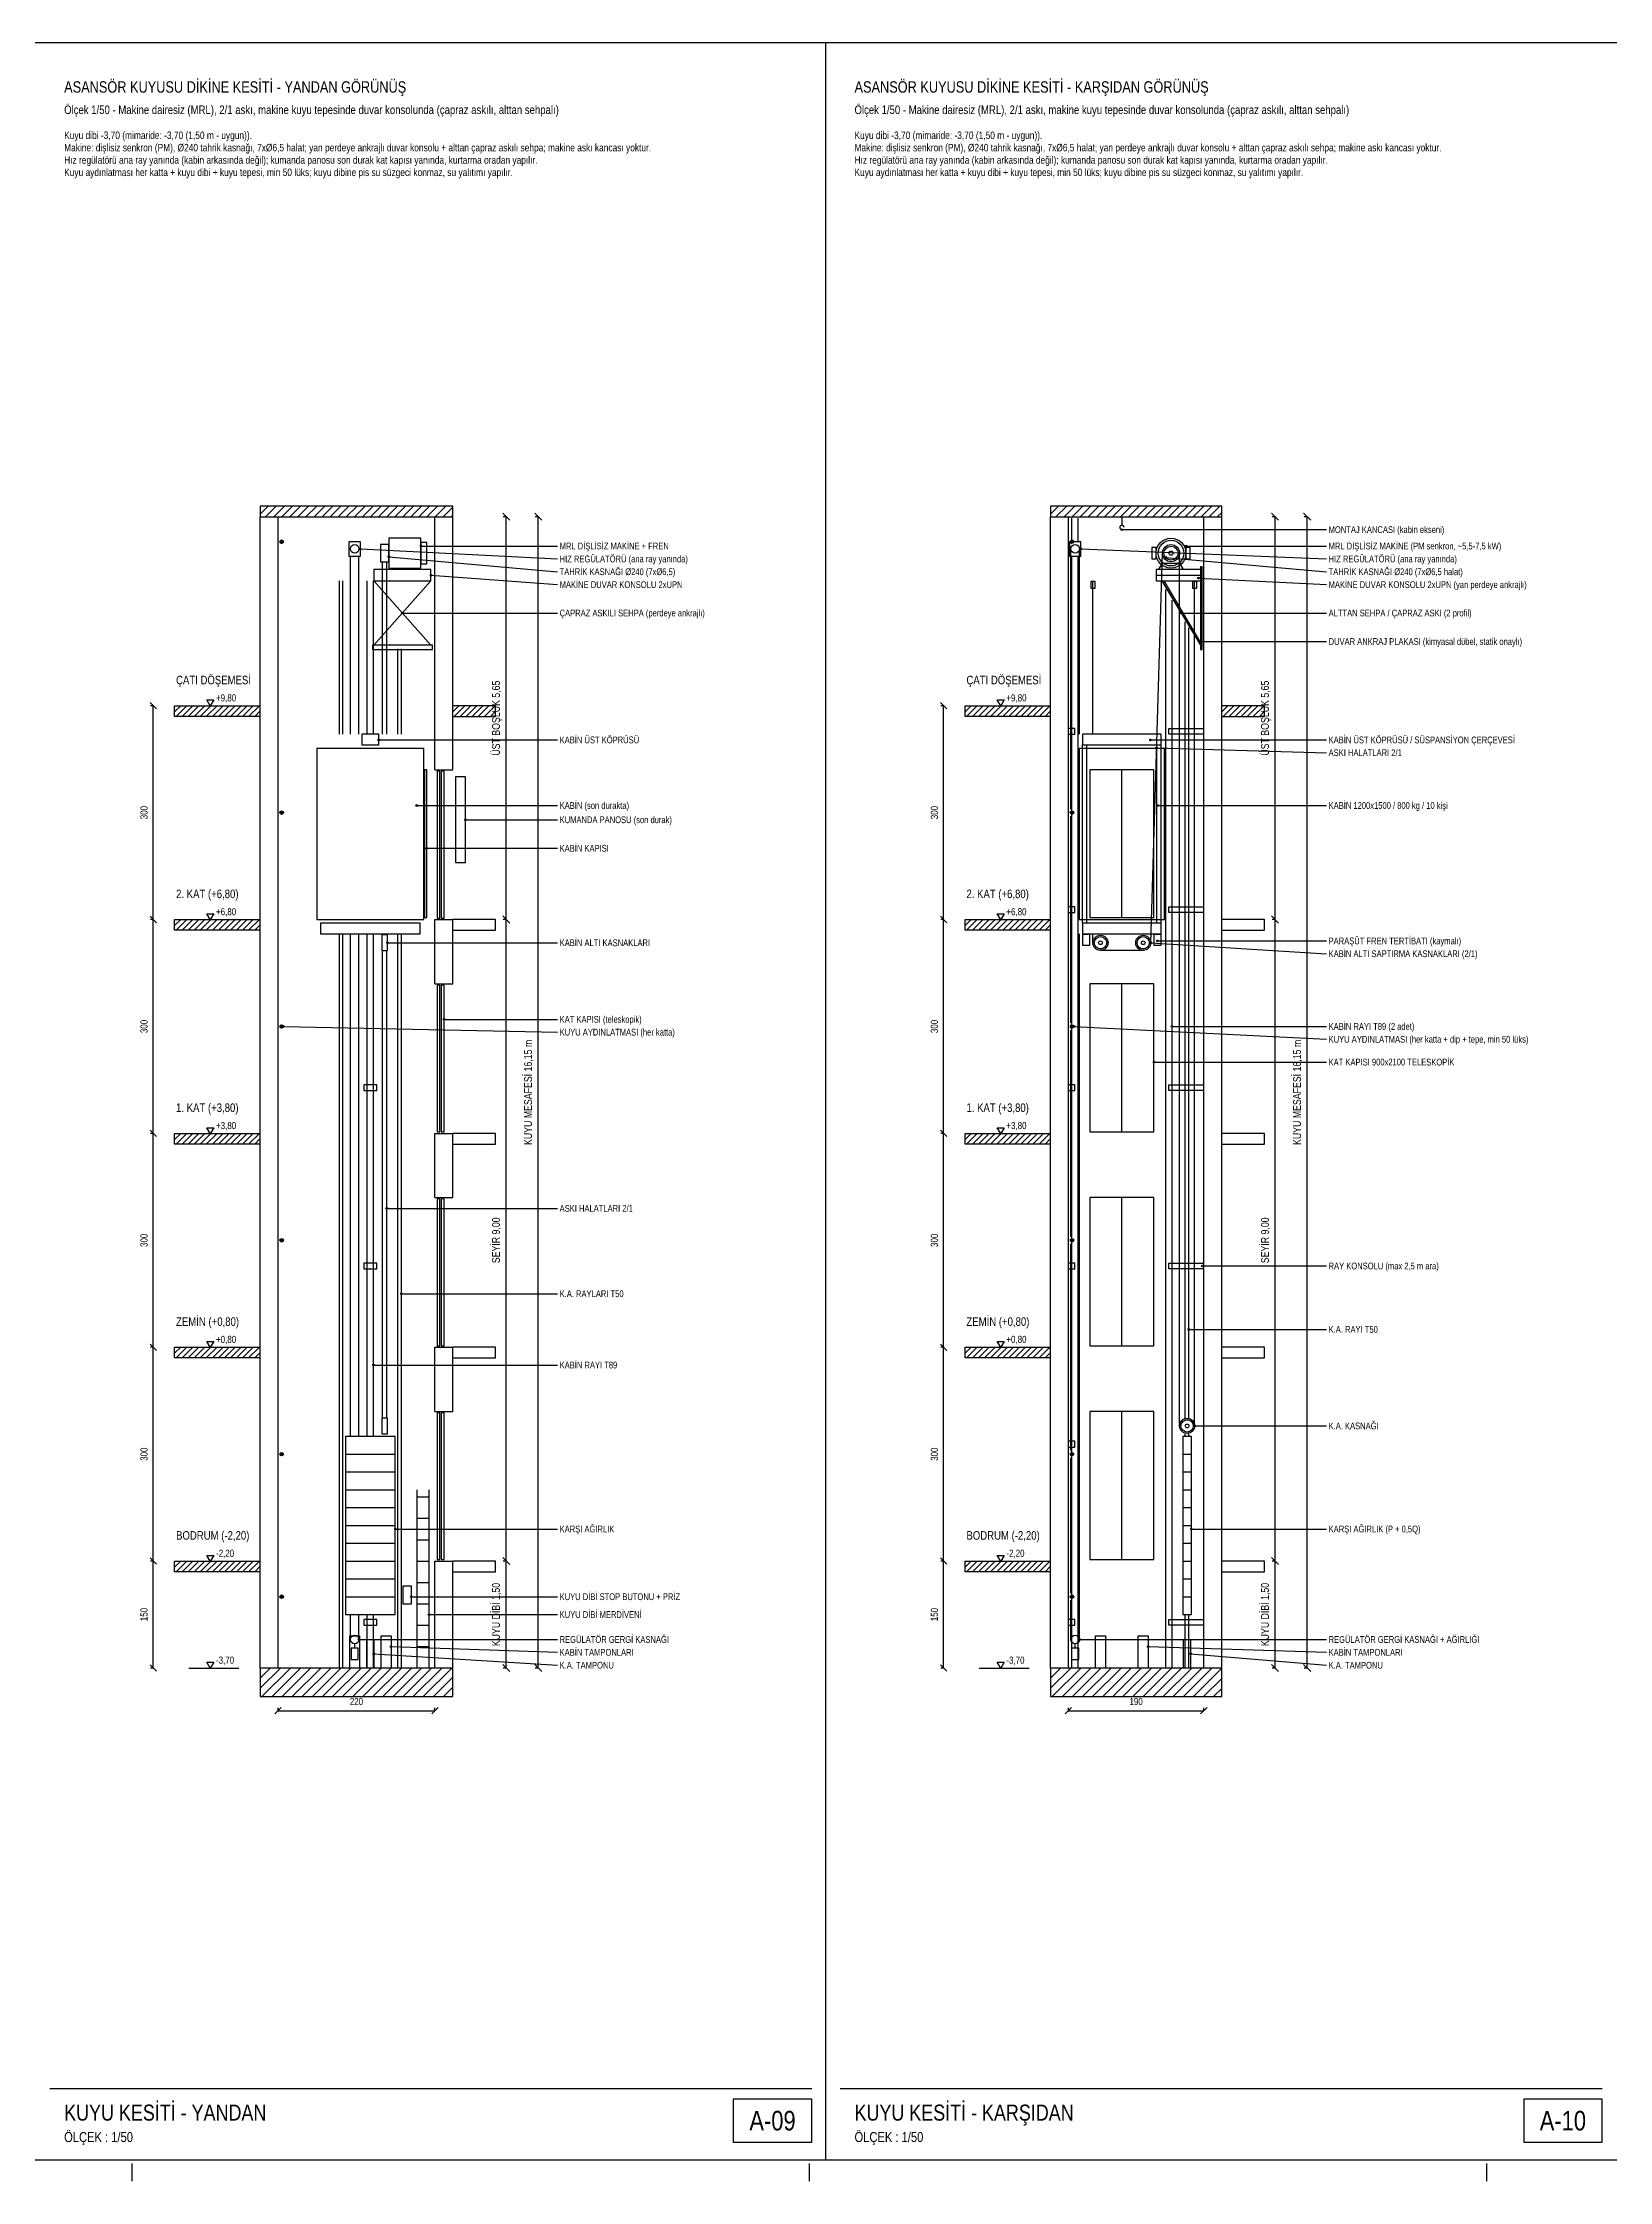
# Model space of a CAD drawing. Header units: centimetres. Extents: x 0 to 12847, y -30 to 2970.
# Drawn here: x 8524 to 10722, y -30 to 2970 of the extents above; entities that cross this region are included whole.
import ezdxf
from ezdxf.enums import TextEntityAlignment as Align

# ---------------------------------------------------------------- set-up
doc = ezdxf.new("R2010")
doc.units = ezdxf.units.CM
doc.linetypes.add('CENTER', pattern=[40, 25, -5, 5, -5])
for name, color, linetype in [('SCOTT-ANTET', 4, 'CONTINUOUS'), ('SCOTT-BASLIK', 5, 'CONTINUOUS'), ('SCOTT-CERCEVE', 7, 'CONTINUOUS'), ('SCOTT-DUVAR', 7, 'CONTINUOUS'), ('SCOTT-EKSEN', 8, 'CENTER'), ('SCOTT-ELEKTRIK', 3, 'CONTINUOUS'), ('SCOTT-HALAT', 6, 'CONTINUOUS'), ('SCOTT-KA', 30, 'CONTINUOUS'), ('SCOTT-KABIN', 5, 'CONTINUOUS'), ('SCOTT-KAPI', 3, 'CONTINUOUS'), ('SCOTT-KOT', 2, 'CONTINUOUS'), ('SCOTT-MOTOR', 6, 'CONTINUOUS'), ('SCOTT-OLCU', 3, 'CONTINUOUS'), ('SCOTT-RAY', 1, 'CONTINUOUS'), ('SCOTT-TARAMA', 8, 'CONTINUOUS'), ('SCOTT-YAZI', 4, 'CONTINUOUS'), ('SCOTT-YUK', 1, 'CONTINUOUS')]:
    doc.layers.add(name, color=color, linetype=linetype)
doc.styles.get("Standard").update_dxf_attribs({"font": 'arial.ttf', "width": 0.8})

msp = doc.modelspace()

# ---------------------------------------------------------------- linework, layer by layer
at = {"layer": 'SCOTT-ANTET'}
for p, q in [((8534.4, 100), (9603, 100)), ((9643, 100), (10711.6, 100))]:
    msp.add_line(p, q, dxfattribs=at)
for points in [[(9493, 25), (9603, 25), (9603, 85), (9493, 85)], [(10601.6, 25), (10711.6, 25), (10711.6, 85), (10601.6, 85)]]:
    msp.add_lwpolyline(points, close=True, dxfattribs=at)
at = {"layer": 'SCOTT-CERCEVE'}
msp.add_line((9623, 0), (9623, 2970), dxfattribs=at)
for points in [[(0, 0), (12846.6, 0), (12846.6, 2970), (0, 2970)], [(100, 0), (12821.6, 0), (12821.6, 2970), (100, 2970)]]:
    msp.add_lwpolyline(points, close=True, dxfattribs=at)
at = {"layer": 'SCOTT-DUVAR'}
for p, q in [((8829.4, 690), (8829.4, 2305)), ((8854.4, 690), (8854.4, 2305)), ((9074.4, 1950), (9074.4, 2305)), ((9099.4, 1950), (9099.4, 2305)), ((9938, 690), (9938, 2305)), ((9963, 690), (9963, 2305)), ((10153, 690), (10153, 2305)), ((10178, 690), (10178, 2305)), ((9074.4, 1950), (9099.4, 1950)), ((9074.4, 1650), (9074.4, 1740)), ((9074.4, 1740), (9099.4, 1740)), ((9099.4, 1650), (9099.4, 1740)), ((9074.4, 1650), (9099.4, 1650)), ((9074.4, 1350), (9074.4, 1440)), ((9074.4, 1440), (9099.4, 1440)), ((9099.4, 1350), (9099.4, 1440)), ((9074.4, 1350), (9099.4, 1350)), ((9074.4, 1050), (9074.4, 1140)), ((9074.4, 1140), (9099.4, 1140)), ((9099.4, 1050), (9099.4, 1140)), ((9074.4, 1050), (9099.4, 1050)), ((9074.4, 690), (9074.4, 840)), ((9074.4, 840), (9099.4, 840)), ((9099.4, 690), (9099.4, 840))]:
    msp.add_line(p, q, dxfattribs=at)
for points in [[(8829.4, 2305), (9099.4, 2305), (9099.4, 2320), (8829.4, 2320)], [(9938, 2305), (10178, 2305), (10178, 2320), (9938, 2320)], [(8829.4, 650), (9099.4, 650), (9099.4, 690), (8829.4, 690)], [(9938, 650), (10178, 650), (10178, 690), (9938, 690)]]:
    msp.add_lwpolyline(points, close=True, dxfattribs=at)
for points in [[(8829.4, 2025), (8709.4, 2025), (8709.4, 2040), (8829.4, 2040)], [(9099.4, 2025), (9159.4, 2025), (9159.4, 2040), (9099.4, 2040)], [(9938, 2025), (9818, 2025), (9818, 2040), (9938, 2040)], [(10178, 2025), (10238, 2025), (10238, 2040), (10178, 2040)], [(8829.4, 1725), (8709.4, 1725), (8709.4, 1740), (8829.4, 1740)], [(9099.4, 1725), (9159.4, 1725), (9159.4, 1740), (9099.4, 1740)], [(9938, 1725), (9818, 1725), (9818, 1740), (9938, 1740)], [(10178, 1725), (10238, 1725), (10238, 1740), (10178, 1740)], [(8829.4, 1425), (8709.4, 1425), (8709.4, 1440), (8829.4, 1440)], [(9099.4, 1425), (9159.4, 1425), (9159.4, 1440), (9099.4, 1440)], [(9938, 1425), (9818, 1425), (9818, 1440), (9938, 1440)], [(10178, 1425), (10238, 1425), (10238, 1440), (10178, 1440)], [(8829.4, 1125), (8709.4, 1125), (8709.4, 1140), (8829.4, 1140)], [(9099.4, 1125), (9159.4, 1125), (9159.4, 1140), (9099.4, 1140)], [(9938, 1125), (9818, 1125), (9818, 1140), (9938, 1140)], [(10178, 1125), (10238, 1125), (10238, 1140), (10178, 1140)], [(8829.4, 825), (8709.4, 825), (8709.4, 840), (8829.4, 840)], [(9099.4, 825), (9159.4, 825), (9159.4, 840), (9099.4, 840)], [(9938, 825), (9818, 825), (9818, 840), (9938, 840)], [(10178, 825), (10238, 825), (10238, 840), (10178, 840)]]:
    msp.add_lwpolyline(points, dxfattribs=at)
at = {"layer": 'SCOTT-EKSEN'}
for p, q in [((8650, -30), (8650, -5)), ((9600, -30), (9600, -5)), ((10550, -30), (10550, -5))]:
    msp.add_line(p, q, dxfattribs=at)
at = {"layer": 'SCOTT-ELEKTRIK'}
for p, q in [((8857.7, 2268.3), (8861.1, 2271.7)), ((8857.7, 2271.7), (8861.1, 2268.3)), ((9966.3, 2268.3), (9969.7, 2271.7)), ((9966.3, 2271.7), (9969.7, 2268.3)), ((8857.7, 1888.3), (8861.1, 1891.7)), ((8857.7, 1891.7), (8861.1, 1888.3)), ((9966.3, 1888.3), (9969.7, 1891.7)), ((9966.3, 1891.7), (9969.7, 1888.3)), ((8857.7, 1588.3), (8861.1, 1591.7)), ((8857.7, 1591.7), (8861.1, 1588.3)), ((9966.3, 1588.3), (9969.7, 1591.7)), ((9966.3, 1591.7), (9969.7, 1588.3)), ((8857.7, 1288.3), (8861.1, 1291.7)), ((8857.7, 1291.7), (8861.1, 1288.3)), ((9966.3, 1288.3), (9969.7, 1291.7)), ((9966.3, 1291.7), (9969.7, 1288.3)), ((8857.7, 988.3), (8861.1, 991.7)), ((8857.7, 991.7), (8861.1, 988.3)), ((9966.3, 988.3), (9969.7, 991.7)), ((9966.3, 991.7), (9969.7, 988.3)), ((8857.7, 788.3), (8861.1, 791.7)), ((8857.7, 791.7), (8861.1, 788.3)), ((9966.3, 788.3), (9969.7, 791.7)), ((9966.3, 791.7), (9969.7, 788.3))]:
    msp.add_line(p, q, dxfattribs=at)
for points in [[(9103.4, 1820), (9117.4, 1820), (9117.4, 1940), (9103.4, 1940)], [(9029.4, 780), (9041.4, 780), (9041.4, 805), (9029.4, 805)]]:
    msp.add_lwpolyline(points, close=True, dxfattribs=at)
for centre in [(8859.4, 2270), (9968, 2270), (8859.4, 1890), (9968, 1890), (8859.4, 1590), (9968, 1590), (8859.4, 1290), (9968, 1290), (8859.4, 990), (9968, 990), (8859.4, 790), (9968, 790)]:
    msp.add_circle(centre, 2.5, dxfattribs=at)
at = {"layer": 'SCOTT-HALAT'}
for p, q in [((8955.9, 2000), (8955.9, 2250)), ((8967.9, 2000), (8967.9, 2250)), ((9966.5, 1895), (9966.5, 2260)), ((9978.5, 2000), (9978.5, 2260)), ((10078.6, 1707.4), (10094.9, 2254)), ((10118.9, 1029.6), (10118.9, 2254)), ((9000.9, 2000), (9000.9, 2242)), ((9006.9, 2000), (9006.9, 2242)), ((9997.4, 2000), (9997.4, 2215)), ((10140.1, 1029.6), (10140.1, 2215)), ((9966.5, 1595), (9966.5, 1885)), ((8955.9, 1015), (8955.9, 1720)), ((8967.9, 1015), (8967.9, 1720)), ((9978.5, 730), (9978.5, 1720)), ((9997.4, 1707.4), (9997.4, 1720)), ((9000.9, 1040.6), (9000.9, 1696.4)), ((9006.9, 1040.6), (9006.9, 1696.4)), ((10008, 1696.8), (10068, 1696.8)), ((9966.5, 1295), (9966.5, 1585)), ((9966.5, 995), (9966.5, 1285)), ((9966.5, 795), (9966.5, 985)), ((9966.5, 730), (9966.5, 785)), ((8955.9, 730), (8955.9, 765)), ((8967.9, 730), (8967.9, 765))]:
    msp.add_line(p, q, dxfattribs=at)
for points in [[(9994.4, 2205), (10000.4, 2205), (10000.4, 2214), (9994.4, 2214)], [(10137.1, 2205), (10143.1, 2205), (10143.1, 2214), (10137.1, 2214)]]:
    msp.add_lwpolyline(points, close=True, dxfattribs=at)
at = {"layer": 'SCOTT-KA'}
for p, q in [((8948.9, 990), (9018.9, 990)), ((10123.5, 990), (10135.5, 990)), ((8948.9, 965), (9018.9, 965)), ((10123.5, 965), (10135.5, 965)), ((8948.9, 940), (9018.9, 940)), ((10123.5, 940), (10135.5, 940)), ((8948.9, 915), (9018.9, 915)), ((10123.5, 915), (10135.5, 915)), ((8948.9, 890), (9018.9, 890)), ((10123.5, 890), (10135.5, 890)), ((8948.9, 865), (9018.9, 865)), ((8948.9, 840), (9018.9, 840)), ((10123.5, 865), (10135.5, 865)), ((10123.5, 840), (10135.5, 840)), ((8948.9, 815), (9018.9, 815)), ((10123.5, 815), (10135.5, 815)), ((8948.9, 790), (9018.9, 790)), ((10123.5, 790), (10135.5, 790))]:
    msp.add_line(p, q, dxfattribs=at)
for points in [[(8948.9, 765), (9018.9, 765), (9018.9, 1015), (8948.9, 1015)], [(10123.5, 765), (10135.5, 765), (10135.5, 1015), (10123.5, 1015)]]:
    msp.add_lwpolyline(points, close=True, dxfattribs=at)
at = {"layer": 'SCOTT-KABIN'}
for p, q in [((9983, 1735), (9983, 1985)), ((9989, 1735), (9989, 1985)), ((10087, 1735), (10087, 1985)), ((10093, 1735), (10093, 1985))]:
    msp.add_line(p, q, dxfattribs=at)
for points in [[(8908.9, 1740), (9058.9, 1740), (9058.9, 1980), (8908.9, 1980)], [(8971.9, 1985), (8995.9, 1985), (8995.9, 2000), (8971.9, 2000)], [(9978, 1740), (10098, 1740), (10098, 1980), (9978, 1980)], [(9983, 1985), (10093, 1985), (10093, 2000), (9983, 2000)], [(8913.9, 1720), (9053.9, 1720), (9053.9, 1735), (8913.9, 1735)], [(9983, 1720), (10093, 1720), (10093, 1735), (9983, 1735)]]:
    msp.add_lwpolyline(points, close=True, dxfattribs=at)
at = {"layer": 'SCOTT-KAPI'}
for p, q in [((10038, 1743), (10038, 1950)), ((10038, 1442), (10038, 1650)), ((10038, 1142), (10038, 1350)), ((10038, 842), (10038, 1050)), ((9049.4, 690), (9049.4, 940)), ((9049.4, 930), (9066.4, 930)), ((9066.4, 690), (9066.4, 940)), ((9049.4, 900), (9066.4, 900)), ((9049.4, 870), (9066.4, 870)), ((9049.4, 840), (9066.4, 840)), ((9049.4, 810), (9066.4, 810)), ((9049.4, 780), (9066.4, 780)), ((9049.4, 750), (9066.4, 750)), ((9049.4, 720), (9066.4, 720))]:
    msp.add_line(p, q, dxfattribs=at)
for points in [[(9059.9, 1743), (9062.9, 1743), (9062.9, 1950), (9059.9, 1950)], [(9993, 1743), (10083, 1743), (10083, 1950), (9993, 1950)], [(9077.4, 1742), (9081.4, 1742), (9081.4, 1948), (9077.4, 1948)], [(9083.4, 1742), (9087.4, 1742), (9087.4, 1948), (9083.4, 1948)], [(9993, 1442), (10083, 1442), (10083, 1650), (9993, 1650)], [(9077.4, 1442), (9081.4, 1442), (9081.4, 1648), (9077.4, 1648)], [(9083.4, 1442), (9087.4, 1442), (9087.4, 1648), (9083.4, 1648)], [(9993, 1142), (10083, 1142), (10083, 1350), (9993, 1350)], [(9077.4, 1142), (9081.4, 1142), (9081.4, 1348), (9077.4, 1348)], [(9083.4, 1142), (9087.4, 1142), (9087.4, 1348), (9083.4, 1348)], [(9993, 842), (10083, 842), (10083, 1050), (9993, 1050)], [(9077.4, 842), (9081.4, 842), (9081.4, 1048), (9077.4, 1048)], [(9083.4, 842), (9087.4, 842), (9087.4, 1048), (9083.4, 1048)]]:
    msp.add_lwpolyline(points, close=True, dxfattribs=at)
at = {"layer": 'SCOTT-KOT'}
for p, q in [((8729.4, 2040), (8799.4, 2040)), ((9838, 2040), (9908, 2040)), ((8729.4, 1740), (8799.4, 1740)), ((9838, 1740), (9908, 1740)), ((8729.4, 1440), (8799.4, 1440)), ((9838, 1440), (9908, 1440)), ((8729.4, 1140), (8799.4, 1140)), ((9838, 1140), (9908, 1140)), ((8729.4, 840), (8799.4, 840)), ((9838, 840), (9908, 840)), ((8729.4, 690), (8799.4, 690)), ((9838, 690), (9908, 690))]:
    msp.add_line(p, q, dxfattribs=at)
for points in [[(8759.4, 2040), (8754.4, 2048), (8764.4, 2048)], [(9868, 2040), (9863, 2048), (9873, 2048)], [(8759.4, 1740), (8754.4, 1748), (8764.4, 1748)], [(9868, 1740), (9863, 1748), (9873, 1748)], [(8759.4, 1440), (8754.4, 1448), (8764.4, 1448)], [(9868, 1440), (9863, 1448), (9873, 1448)], [(8759.4, 1140), (8754.4, 1148), (8764.4, 1148)], [(9868, 1140), (9863, 1148), (9873, 1148)], [(8759.4, 840), (8754.4, 848), (8764.4, 848)], [(9868, 840), (9863, 848), (9873, 848)], [(8759.4, 690), (8754.4, 698), (8764.4, 698)], [(9868, 690), (9863, 698), (9873, 698)]]:
    msp.add_lwpolyline(points, close=True, dxfattribs=at)
at = {"layer": 'SCOTT-MOTOR'}
for p, q in [((10038, 2305), (10038, 2293)), ((9964.5, 2260), (9965.5, 2260)), ((9014.9, 2231), (9014.9, 2233)), ((9049.9, 2231), (9049.9, 2233)), ((10086, 2223), (10149.5, 2223)), ((8988.9, 2215), (9068.9, 2125)), ((9068.9, 2215), (8988.9, 2125)), ((10094, 2215), (10148.5, 2125)), ((10097, 2215), (10148.5, 2128)), ((8961.9, 718), (8961.9, 724)), ((9972.5, 718), (9972.5, 724))]:
    msp.add_line(p, q, dxfattribs=at)
for points in [[(8953.9, 2250), (8969.9, 2250), (8969.9, 2270), (8953.9, 2270)], [(8997.9, 2242), (9009.9, 2242), (9009.9, 2266), (8997.9, 2266)], [(9009.9, 2233), (9054.9, 2233), (9054.9, 2275), (9009.9, 2275)], [(9054.9, 2239), (9062.9, 2239), (9062.9, 2269), (9054.9, 2269)], [(9964.5, 2250), (9980.5, 2250), (9980.5, 2270), (9964.5, 2270)], [(10079.9, 2246), (10085.9, 2246), (10085.9, 2262), (10079.9, 2262)], [(10127.9, 2246), (10133.9, 2246), (10133.9, 2262), (10127.9, 2262)], [(8988.9, 2215), (9068.9, 2215), (9068.9, 2231), (8988.9, 2231)], [(10086, 2215), (10149.5, 2215), (10149.5, 2231), (10086, 2231)], [(10148.5, 2119), (10150.5, 2119), (10150.5, 2235), (10148.5, 2235)], [(8986.9, 2119), (9070.9, 2119), (9070.9, 2125), (8986.9, 2125)], [(8999.9, 1696.4), (9007.9, 1696.4), (9007.9, 1718.4), (8999.9, 1718.4)], [(8999.9, 1018.6), (9007.9, 1018.6), (9007.9, 1040.6), (8999.9, 1040.6)], [(8956.9, 702), (8966.9, 702), (8966.9, 718), (8956.9, 718)], [(9967.5, 702), (9977.5, 702), (9977.5, 718), (9967.5, 718)]]:
    msp.add_lwpolyline(points, close=True, dxfattribs=at)
msp.add_lwpolyline([(10089.9, 2231), (10094.9, 2240), (10118.9, 2240), (10123.9, 2231)], dxfattribs=at)
for centre, radius in [((8961.9, 2260), 6), ((9972.5, 2260), 6), ((10106.9, 2254), 21), ((10106.9, 2254), 18), ((10106.9, 2254), 12), ((10106.9, 2254), 9.84), ((10106.9, 2254), 3), ((10149.7, 2226), 0.9), ((10149.7, 2130), 0.9), ((10008, 1707.4), 10.6), ((10008, 1707.4), 8.69), ((10008, 1707.4), 2.65), ((10068, 1707.4), 10.6), ((10068, 1707.4), 8.69), ((10068, 1707.4), 2.65), ((10129.5, 1029.6), 10.6), ((10129.5, 1029.6), 8.69), ((10129.5, 1029.6), 2.65), ((8961.9, 730), 6), ((9972.5, 730), 6)]:
    msp.add_circle(centre, radius, dxfattribs=at)
msp.add_arc((10038, 2290), 3, 0, 270, dxfattribs=at)
at = {"layer": 'SCOTT-OLCU'}
for p, q in [((9179.4, 2300.1), (9169.5, 2309.9)), ((9174.4, 2305), (9170, 2305)), ((9174.4, 1740), (9174.4, 2305)), ((9224.4, 2300.1), (9214.5, 2309.9)), ((9219.4, 2305), (9215, 2305)), ((9219.4, 690), (9219.4, 2305)), ((10257.9, 2300.1), (10248, 2309.9)), ((10253, 2305), (10248.6, 2305)), ((10253, 1740), (10253, 2305)), ((10302.9, 2300.1), (10293, 2309.9)), ((10298, 2305), (10293.6, 2305)), ((10298, 690), (10298, 2305)), ((8683.9, 2035.5), (8674.9, 2044.5)), ((8679.4, 2040), (8675.4, 2040)), ((8679.4, 1740), (8679.4, 2040)), ((9792.5, 2035.5), (9783.5, 2044.5)), ((9788, 2040), (9784, 2040)), ((9788, 1740), (9788, 2040)), ((8683.9, 1735.5), (8674.9, 1744.5)), ((8683.9, 1735.5), (8674.9, 1744.5)), ((8679.4, 1740), (8675.4, 1740)), ((8679.4, 1740), (8675.4, 1740)), ((8679.4, 1440), (8679.4, 1740)), ((9179.4, 1735), (9169.5, 1745)), ((9179.4, 1735), (9169.5, 1745)), ((9174.4, 1740), (9170, 1740)), ((9174.4, 1740), (9170, 1740)), ((9174.4, 840), (9174.4, 1740)), ((9792.5, 1735.5), (9783.5, 1744.5)), ((9792.5, 1735.5), (9783.5, 1744.5)), ((9788, 1740), (9784, 1740)), ((9788, 1740), (9784, 1740)), ((9788, 1440), (9788, 1740)), ((10257.9, 1735), (10248, 1745)), ((10257.9, 1735), (10248, 1745)), ((10253, 1740), (10248.6, 1740)), ((10253, 1740), (10248.6, 1740)), ((10253, 840), (10253, 1740)), ((8683.9, 1435.5), (8674.9, 1444.5)), ((8683.9, 1435.5), (8674.9, 1444.5)), ((8679.4, 1440), (8675.4, 1440)), ((8679.4, 1440), (8675.4, 1440)), ((8679.4, 1140), (8679.4, 1440)), ((9792.5, 1435.5), (9783.5, 1444.5)), ((9792.5, 1435.5), (9783.5, 1444.5)), ((9788, 1440), (9784, 1440)), ((9788, 1440), (9784, 1440)), ((9788, 1140), (9788, 1440)), ((8683.9, 1135.5), (8674.9, 1144.5)), ((8683.9, 1135.5), (8674.9, 1144.5)), ((8679.4, 1140), (8675.4, 1140)), ((8679.4, 1140), (8675.4, 1140)), ((8679.4, 840), (8679.4, 1140)), ((9792.5, 1135.5), (9783.5, 1144.5)), ((9792.5, 1135.5), (9783.5, 1144.5)), ((9788, 1140), (9784, 1140)), ((9788, 1140), (9784, 1140)), ((9788, 840), (9788, 1140)), ((8683.9, 835.5), (8674.9, 844.5)), ((8683.9, 835.5), (8674.9, 844.5)), ((8679.4, 840), (8675.4, 840)), ((8679.4, 840), (8675.4, 840)), ((8679.4, 690), (8679.4, 840)), ((9179.4, 835), (9169.5, 845)), ((9179.4, 835), (9169.5, 845)), ((9174.4, 840), (9170, 840)), ((9174.4, 840), (9170, 840)), ((9174.4, 690), (9174.4, 840)), ((9792.5, 835.5), (9783.5, 844.5)), ((9792.5, 835.5), (9783.5, 844.5)), ((9788, 840), (9784, 840)), ((9788, 840), (9784, 840)), ((9788, 690), (9788, 840)), ((10257.9, 835), (10248, 845)), ((10257.9, 835), (10248, 845)), ((10253, 840), (10248.6, 840)), ((10253, 840), (10248.6, 840)), ((10253, 690), (10253, 840)), ((8683.9, 685.5), (8674.9, 694.5)), ((8679.4, 690), (8675.4, 690)), ((9179.4, 685), (9169.5, 695)), ((9174.4, 690), (9170, 690)), ((9224.4, 685), (9214.5, 695)), ((9219.4, 690), (9215, 690)), ((9792.5, 685.5), (9783.5, 694.5)), ((9788, 690), (9784, 690)), ((10257.9, 685), (10248, 695)), ((10253, 690), (10248.6, 690)), ((10302.9, 685), (10293, 695)), ((10298, 690), (10293.6, 690)), ((8849.9, 625.5), (8858.9, 634.5)), ((8854.4, 630), (8854.4, 634)), ((8854.4, 630), (9074.4, 630)), ((9069.9, 625.5), (9078.9, 634.5)), ((9074.4, 630), (9074.4, 634)), ((9958.5, 625.5), (9967.5, 634.5)), ((9963, 630), (9963, 634)), ((9963, 630), (10153, 630)), ((10148.5, 625.5), (10157.5, 634.5)), ((10153, 630), (10153, 634))]:
    msp.add_line(p, q, dxfattribs=at)
at = {"layer": 'SCOTT-RAY'}
for p, q in [((9967.6, 2270), (9967.6, 2303)), ((9976.5, 2270), (9976.5, 2303)), ((9967.6, 690), (9967.6, 2250)), ((9976.5, 690), (9976.5, 2250)), ((8940.4, 2000), (8940.4, 2215)), ((8945.4, 2000), (8945.4, 2215)), ((8979.5, 2000), (8979.5, 2215)), ((8988.4, 2000), (8988.4, 2215)), ((10099.5, 690), (10099.5, 2202.9)), ((10108.4, 690), (10108.4, 2188.2)), ((10127, 1040.6), (10127, 2157.5)), ((10132, 1040.6), (10132, 2149.2)), ((9022.4, 2000), (9022.4, 2120)), ((9027.4, 2000), (9027.4, 2120)), ((8940.4, 690), (8940.4, 1720)), ((8945.4, 690), (8945.4, 1720)), ((8979.5, 1015), (8979.5, 1720)), ((8988.4, 1015), (8988.4, 1720)), ((9022.4, 690), (9022.4, 1720)), ((9027.4, 690), (9027.4, 1720)), ((10127, 1015), (10127, 1018.6)), ((10132, 1015), (10132, 1018.6)), ((8979.5, 690), (8979.5, 765)), ((8988.4, 690), (8988.4, 765)), ((10127, 690), (10127, 765)), ((10132, 690), (10132, 765))]:
    msp.add_line(p, q, dxfattribs=at)
for points in [[(9963, 2000), (9972, 2000), (9972, 2008), (9963, 2008)], [(10153, 2000), (10104, 2000), (10104, 2008), (10153, 2008)], [(9963, 1750), (9972, 1750), (9972, 1758), (9963, 1758)], [(10153, 1750), (10104, 1750), (10104, 1758), (10153, 1758)], [(9963, 1500), (9972, 1500), (9972, 1508), (9963, 1508)], [(10153, 1500), (10104, 1500), (10104, 1508), (10153, 1508)], [(9963, 1250), (9972, 1250), (9972, 1258), (9963, 1258)], [(10153, 1250), (10104, 1250), (10104, 1258), (10153, 1258)], [(9963, 1000), (9972, 1000), (9972, 1008), (9963, 1008)], [(9963, 750), (9972, 750), (9972, 758), (9963, 758)], [(10153, 750), (10104, 750), (10104, 758), (10153, 758)]]:
    msp.add_lwpolyline(points, dxfattribs=at)
for points in [[(8974.9, 1500), (8992.9, 1500), (8992.9, 1508), (8974.9, 1508)], [(8974.9, 1250), (8992.9, 1250), (8992.9, 1258), (8974.9, 1258)], [(8974.9, 750), (8992.9, 750), (8992.9, 758), (8974.9, 758)]]:
    msp.add_lwpolyline(points, close=True, dxfattribs=at)
at = {"layer": 'SCOTT-TARAMA'}
for p, q in [((8829.4, 2308.7), (8840.7, 2320)), ((8837, 2305), (8852, 2320)), ((8848.4, 2305), (8863.4, 2320)), ((8859.7, 2305), (8874.7, 2320)), ((8871, 2305), (8886, 2320)), ((8882.3, 2305), (8897.3, 2320)), ((8893.6, 2305), (8908.6, 2320)), ((8904.9, 2305), (8919.9, 2320)), ((8916.2, 2305), (8931.2, 2320)), ((8927.6, 2305), (8942.6, 2320)), ((8938.9, 2305), (8953.9, 2320)), ((8950.2, 2305), (8965.2, 2320)), ((8961.5, 2305), (8976.5, 2320)), ((8972.8, 2305), (8987.8, 2320)), ((8984.1, 2305), (8999.1, 2320)), ((8995.4, 2305), (9010.4, 2320)), ((9006.8, 2305), (9021.8, 2320)), ((9018.1, 2305), (9033.1, 2320)), ((9029.4, 2305), (9044.4, 2320)), ((9040.7, 2305), (9055.7, 2320)), ((9052, 2305), (9067, 2320)), ((9063.3, 2305), (9078.3, 2320)), ((9074.6, 2305), (9089.6, 2320)), ((9085.9, 2305), (9099.4, 2318.5)), ((9938, 2308.7), (9949.3, 2320)), ((9945.6, 2305), (9960.6, 2320)), ((9956.9, 2305), (9971.9, 2320)), ((9968.3, 2305), (9983.3, 2320)), ((9979.6, 2305), (9994.6, 2320)), ((9990.9, 2305), (10005.9, 2320)), ((10002.2, 2305), (10017.2, 2320)), ((10013.5, 2305), (10028.5, 2320)), ((10024.8, 2305), (10039.8, 2320)), ((10036.1, 2305), (10051.1, 2320)), ((10047.4, 2305), (10062.4, 2320)), ((10058.8, 2305), (10073.8, 2320)), ((10070.1, 2305), (10085.1, 2320)), ((10081.4, 2305), (10096.4, 2320)), ((10092.7, 2305), (10107.7, 2320)), ((10104, 2305), (10119, 2320)), ((10115.3, 2305), (10130.3, 2320)), ((10126.6, 2305), (10141.6, 2320)), ((10138, 2305), (10153, 2320)), ((10149.3, 2305), (10164.3, 2320)), ((10160.6, 2305), (10175.6, 2320)), ((10171.9, 2305), (10178, 2311.1)), ((9097.3, 2305), (9099.4, 2307.2)), ((8709.4, 2031.5), (8717.9, 2040)), ((8711.4, 2025), (8726.4, 2040)), ((8719.9, 2025), (8734.9, 2040)), ((8728.4, 2025), (8743.4, 2040)), ((8736.8, 2025), (8751.8, 2040)), ((8745.3, 2025), (8760.3, 2040)), ((8753.8, 2025), (8768.8, 2040)), ((8762.3, 2025), (8777.3, 2040)), ((8770.8, 2025), (8785.8, 2040)), ((8779.3, 2025), (8794.3, 2040)), ((8787.8, 2025), (8802.8, 2040)), ((8796.2, 2025), (8811.2, 2040)), ((8804.7, 2025), (8819.7, 2040)), ((8813.2, 2025), (8828.2, 2040)), ((9099.4, 2031.5), (9107.9, 2040)), ((9101.4, 2025), (9116.4, 2040)), ((9109.9, 2025), (9124.9, 2040)), ((9118.4, 2025), (9133.4, 2040)), ((9126.8, 2025), (9141.8, 2040)), ((9135.3, 2025), (9150.3, 2040)), ((9143.8, 2025), (9158.8, 2040)), ((9818, 2031.5), (9826.5, 2040)), ((9820, 2025), (9835, 2040)), ((9828.5, 2025), (9843.5, 2040)), ((9836.9, 2025), (9851.9, 2040)), ((9845.4, 2025), (9860.4, 2040)), ((9853.9, 2025), (9868.9, 2040)), ((9862.4, 2025), (9877.4, 2040)), ((9870.9, 2025), (9885.9, 2040)), ((9879.4, 2025), (9894.4, 2040)), ((9887.9, 2025), (9902.9, 2040)), ((9896.3, 2025), (9911.3, 2040)), ((9904.8, 2025), (9919.8, 2040)), ((9913.3, 2025), (9928.3, 2040)), ((9921.8, 2025), (9936.8, 2040)), ((10178, 2031.5), (10186.5, 2040)), ((10180, 2025), (10195, 2040)), ((10188.5, 2025), (10203.5, 2040)), ((10196.9, 2025), (10211.9, 2040)), ((10205.4, 2025), (10220.4, 2040)), ((10213.9, 2025), (10228.9, 2040)), ((10222.4, 2025), (10237.4, 2040)), ((8821.7, 2025), (8829.4, 2032.7)), ((9152.3, 2025), (9159.4, 2032.1)), ((9930.3, 2025), (9938, 2032.7)), ((10230.9, 2025), (10238, 2032.1)), ((8709.4, 1731.5), (8717.9, 1740)), ((8711.4, 1725), (8726.4, 1740)), ((8719.9, 1725), (8734.9, 1740)), ((8728.4, 1725), (8743.4, 1740)), ((8736.8, 1725), (8751.8, 1740)), ((8745.3, 1725), (8760.3, 1740)), ((8753.8, 1725), (8768.8, 1740)), ((8762.3, 1725), (8777.3, 1740)), ((8770.8, 1725), (8785.8, 1740)), ((8779.3, 1725), (8794.3, 1740)), ((8787.8, 1725), (8802.8, 1740)), ((8796.2, 1725), (8811.2, 1740)), ((8804.7, 1725), (8819.7, 1740)), ((8813.2, 1725), (8828.2, 1740)), ((9818, 1731.5), (9826.5, 1740)), ((9820, 1725), (9835, 1740)), ((9828.5, 1725), (9843.5, 1740)), ((9836.9, 1725), (9851.9, 1740)), ((9845.4, 1725), (9860.4, 1740)), ((9853.9, 1725), (9868.9, 1740)), ((9862.4, 1725), (9877.4, 1740)), ((9870.9, 1725), (9885.9, 1740)), ((9879.4, 1725), (9894.4, 1740)), ((9887.9, 1725), (9902.9, 1740)), ((9896.3, 1725), (9911.3, 1740)), ((9904.8, 1725), (9919.8, 1740)), ((9913.3, 1725), (9928.3, 1740)), ((9921.8, 1725), (9936.8, 1740)), ((8821.7, 1725), (8829.4, 1732.7)), ((9930.3, 1725), (9938, 1732.7)), ((8709.4, 1431.5), (8717.9, 1440)), ((8711.4, 1425), (8726.4, 1440)), ((8719.9, 1425), (8734.9, 1440)), ((8728.4, 1425), (8743.4, 1440)), ((8736.8, 1425), (8751.8, 1440)), ((8745.3, 1425), (8760.3, 1440)), ((8753.8, 1425), (8768.8, 1440)), ((8762.3, 1425), (8777.3, 1440)), ((8770.8, 1425), (8785.8, 1440)), ((8779.3, 1425), (8794.3, 1440)), ((8787.8, 1425), (8802.8, 1440)), ((8796.2, 1425), (8811.2, 1440)), ((8804.7, 1425), (8819.7, 1440)), ((8813.2, 1425), (8828.2, 1440)), ((9818, 1431.5), (9826.5, 1440)), ((9820, 1425), (9835, 1440)), ((9828.5, 1425), (9843.5, 1440)), ((9836.9, 1425), (9851.9, 1440)), ((9845.4, 1425), (9860.4, 1440)), ((9853.9, 1425), (9868.9, 1440)), ((9862.4, 1425), (9877.4, 1440)), ((9870.9, 1425), (9885.9, 1440)), ((9879.4, 1425), (9894.4, 1440)), ((9887.9, 1425), (9902.9, 1440)), ((9896.3, 1425), (9911.3, 1440)), ((9904.8, 1425), (9919.8, 1440)), ((9913.3, 1425), (9928.3, 1440)), ((9921.8, 1425), (9936.8, 1440)), ((8821.7, 1425), (8829.4, 1432.7)), ((9930.3, 1425), (9938, 1432.7)), ((8709.4, 1131.5), (8717.9, 1140)), ((8711.4, 1125), (8726.4, 1140)), ((8719.9, 1125), (8734.9, 1140)), ((8728.4, 1125), (8743.4, 1140)), ((8736.8, 1125), (8751.8, 1140)), ((8745.3, 1125), (8760.3, 1140)), ((8753.8, 1125), (8768.8, 1140)), ((8762.3, 1125), (8777.3, 1140)), ((8770.8, 1125), (8785.8, 1140)), ((8779.3, 1125), (8794.3, 1140)), ((8787.8, 1125), (8802.8, 1140)), ((8796.2, 1125), (8811.2, 1140)), ((8804.7, 1125), (8819.7, 1140)), ((8813.2, 1125), (8828.2, 1140)), ((9818, 1131.5), (9826.5, 1140)), ((9820, 1125), (9835, 1140)), ((9828.5, 1125), (9843.5, 1140)), ((9836.9, 1125), (9851.9, 1140)), ((9845.4, 1125), (9860.4, 1140)), ((9853.9, 1125), (9868.9, 1140)), ((9862.4, 1125), (9877.4, 1140)), ((9870.9, 1125), (9885.9, 1140)), ((9879.4, 1125), (9894.4, 1140)), ((9887.9, 1125), (9902.9, 1140)), ((9896.3, 1125), (9911.3, 1140)), ((9904.8, 1125), (9919.8, 1140)), ((9913.3, 1125), (9928.3, 1140)), ((9921.8, 1125), (9936.8, 1140)), ((8821.7, 1125), (8829.4, 1132.7)), ((9930.3, 1125), (9938, 1132.7)), ((8709.4, 831.5), (8717.9, 840)), ((8711.4, 825), (8726.4, 840)), ((8719.9, 825), (8734.9, 840)), ((8728.4, 825), (8743.4, 840)), ((8736.8, 825), (8751.8, 840)), ((8745.3, 825), (8760.3, 840)), ((8753.8, 825), (8768.8, 840)), ((8762.3, 825), (8777.3, 840)), ((8770.8, 825), (8785.8, 840)), ((8779.3, 825), (8794.3, 840)), ((8787.8, 825), (8802.8, 840)), ((8796.2, 825), (8811.2, 840)), ((8804.7, 825), (8819.7, 840)), ((8813.2, 825), (8828.2, 840)), ((9818, 831.5), (9826.5, 840)), ((9820, 825), (9835, 840)), ((9828.5, 825), (9843.5, 840)), ((9836.9, 825), (9851.9, 840)), ((9845.4, 825), (9860.4, 840)), ((9853.9, 825), (9868.9, 840)), ((9862.4, 825), (9877.4, 840)), ((9870.9, 825), (9885.9, 840)), ((9879.4, 825), (9894.4, 840)), ((9887.9, 825), (9902.9, 840)), ((9896.3, 825), (9911.3, 840)), ((9904.8, 825), (9919.8, 840)), ((9913.3, 825), (9928.3, 840)), ((9921.8, 825), (9936.8, 840)), ((8821.7, 825), (8829.4, 832.7)), ((9930.3, 825), (9938, 832.7)), ((8829.4, 675.9), (8843.6, 690)), ((8829.4, 661.7), (8857.7, 690)), ((8831.8, 650), (8871.8, 690)), ((8846, 650), (8886, 690)), ((8860.1, 650), (8900.1, 690)), ((8874.3, 650), (8914.3, 690)), ((8888.4, 650), (8928.4, 690)), ((8902.6, 650), (8942.6, 690)), ((8916.7, 650), (8956.7, 690)), ((8930.8, 650), (8970.8, 690)), ((8945, 650), (8985, 690)), ((8959.1, 650), (8999.1, 690)), ((8973.3, 650), (9013.3, 690)), ((8987.4, 650), (9027.4, 690)), ((9001.5, 650), (9041.5, 690)), ((9015.7, 650), (9055.7, 690)), ((9029.8, 650), (9069.8, 690)), ((9044, 650), (9084, 690)), ((9058.1, 650), (9098.1, 690)), ((9938, 675.9), (9952.1, 690)), ((9938, 661.7), (9966.3, 690)), ((9940.4, 650), (9980.4, 690)), ((9954.6, 650), (9994.6, 690)), ((9968.7, 650), (10008.7, 690)), ((9982.9, 650), (10022.9, 690)), ((9997, 650), (10037, 690)), ((10011.1, 650), (10051.1, 690)), ((10025.3, 650), (10065.3, 690)), ((10039.4, 650), (10079.4, 690)), ((10053.6, 650), (10093.6, 690)), ((10067.7, 650), (10107.7, 690)), ((10081.8, 650), (10121.8, 690)), ((10096, 650), (10136, 690)), ((10110.1, 650), (10150.1, 690)), ((10124.3, 650), (10164.3, 690)), ((9072.3, 650), (9099.4, 677.2)), ((9086.4, 650), (9099.4, 663)), ((10138.4, 650), (10178, 689.6)), ((10152.6, 650), (10178, 675.4)), ((10166.7, 650), (10178, 661.3))]:
    msp.add_line(p, q, dxfattribs=at)
at = {"layer": 'SCOTT-YAZI'}
for p, q in [((10038, 2287), (10325, 2287)), ((8969.9, 2260), (9246.4, 2245.9)), ((9054.9, 2264), (9246.4, 2264)), ((9980.5, 2260), (10325, 2245.9)), ((10127.9, 2264), (10325, 2264)), ((9009.9, 2249), (9246.4, 2227.9)), ((9068.9, 2223), (9246.4, 2209.8)), ((10099.7, 2248), (10325, 2227.9)), ((10145.5, 2219), (10325, 2209.8)), ((9028.9, 2170), (9246.4, 2170)), ((10121.2, 2170), (10325, 2170)), ((10149.5, 2130), (10325, 2130)), ((8995.9, 1992), (9246.4, 1992)), ((10078, 1992), (10325, 1992)), ((10086.7, 1980.7), (10325, 1974)), ((9048.9, 1900), (9246.4, 1900)), ((10088, 1900), (10325, 1900)), ((9117.4, 1880), (9246.4, 1880)), ((9062.9, 1840), (9246.4, 1840)), ((10088, 1710), (10325, 1710)), ((9007.9, 1707.4), (9246.4, 1707.4)), ((10078.6, 1707.4), (10325, 1692)), ((8861.9, 1590), (9246.4, 1582)), ((9087.4, 1600), (9246.4, 1600)), ((9970.5, 1590), (10325, 1572)), ((10108.4, 1590), (10325, 1590)), ((10083, 1540), (10325, 1540)), ((9006.9, 1334.8), (9246.4, 1334.8)), ((10151, 1254), (10325, 1254)), ((9027.4, 1215), (9246.4, 1215)), ((10132, 1165), (10325, 1165)), ((8988.4, 1115), (9246.4, 1115)), ((10140.1, 1029.6), (10325, 1029.6)), ((9018.9, 885), (9246.4, 885)), ((10135.5, 885), (10325, 885)), ((9041.4, 790), (9246.4, 790)), ((9066.4, 765), (9246.4, 765)), ((8967.9, 730), (9246.4, 730)), ((9012.9, 720), (9246.4, 712)), ((9978.5, 730), (10325, 730)), ((10075, 720), (10325, 712)), ((8988.9, 710), (9246.4, 693.9)), ((10134.5, 710), (10325, 693.9))]:
    msp.add_line(p, q, dxfattribs=at)
for centre in [(10038, 2287), (8969.9, 2260), (9009.9, 2249), (9054.9, 2264), (9980.5, 2260), (10127.9, 2264), (9068.9, 2223), (10099.7, 2248), (10145.5, 2219), (9028.9, 2170), (10121.2, 2170), (10149.5, 2130), (8995.9, 1992), (10078, 1992), (10086.7, 1980.7), (9048.9, 1900), (10088, 1900), (9117.4, 1880), (9062.9, 1840), (10088, 1710), (9007.9, 1707.4), (10078.6, 1707.4), (8861.9, 1590), (9087.4, 1600), (9970.5, 1590), (10108.4, 1590), (10083, 1540), (9006.9, 1334.8), (10151, 1254), (9027.4, 1215), (10132, 1165), (8988.4, 1115), (10140.1, 1029.6), (9018.9, 885), (10135.5, 885), (9041.4, 790), (9066.4, 765), (8967.9, 730), (9012.9, 720), (9978.5, 730), (10075, 720), (8988.9, 710), (10134.5, 710)]:
    msp.add_circle(centre, 1.2, dxfattribs=at)
at = {"layer": 'SCOTT-YUK'}
for points in [[(9983, 1704), (9993, 1704), (9993, 1719), (9983, 1719)], [(10083, 1704), (10093, 1704), (10093, 1719), (10083, 1719)]]:
    msp.add_lwpolyline(points, close=True, dxfattribs=at)
for points in [[(8954.9, 690), (8954.9, 735), (8968.9, 735), (8968.9, 690)], [(8978.9, 690), (8978.9, 730), (8988.9, 730), (8988.9, 690)], [(8998.9, 690), (8998.9, 735), (9012.9, 735), (9012.9, 690)], [(10001, 690), (10001, 735), (10015, 735), (10015, 690)], [(10061, 690), (10061, 735), (10075, 735), (10075, 690)], [(10124.5, 690), (10124.5, 730), (10134.5, 730), (10134.5, 690)]]:
    msp.add_lwpolyline(points, dxfattribs=at)

# ---------------------------------------------------------------- texts
at = {"layer": 'SCOTT-ANTET', "width": 0.8}
for s, p in [('A-09', (9548, 55)), ('A-10', (10656.6, 55))]:
    msp.add_text(s, height=27.5, dxfattribs=at).set_placement(p, align=Align.MIDDLE_CENTER)
for p in [(8554.4, 25), (9663, 25)]:
    msp.add_text('ÖLÇEK : 1/50', height=14, dxfattribs=at).set_placement(p)
at = {"layer": 'SCOTT-BASLIK', "width": 0.8}
for s, height, p in [('ASANSÖR KUYUSU DİKİNE KESİTİ - YANDAN GÖRÜNÜŞ', 16, (8554.4, 2900)), ('ASANSÖR KUYUSU DİKİNE KESİTİ - KARŞIDAN GÖRÜNÜŞ', 16, (9663, 2900)), ('Ölçek 1/50 - Makine dairesiz (MRL), 2/1 askı, makine kuyu tepesinde duvar konsolunda (çapraz askılı, alttan sehpalı)', 12, (8554.4, 2870)), ('Ölçek 1/50 - Makine dairesiz (MRL), 2/1 askı, makine kuyu tepesinde duvar konsolunda (çapraz askılı, alttan sehpalı)', 12, (9663, 2870)), ('ÇATI DÖŞEMESİ', 12, (8711.4, 2070)), ('ÇATI DÖŞEMESİ', 12, (9820, 2070)), ('2. KAT (+6,80)', 12, (8711.4, 1770)), ('2. KAT (+6,80)', 12, (9820, 1770)), ('1. KAT (+3,80)', 12, (8711.4, 1470)), ('1. KAT (+3,80)', 12, (9820, 1470)), ('ZEMİN (+0,80)', 12, (8711.4, 1170)), ('ZEMİN (+0,80)', 12, (9820, 1170)), ('BODRUM (-2,20)', 12, (8711.4, 870)), ('BODRUM (-2,20)', 12, (9820, 870)), ('KUYU KESİTİ - YANDAN', 22.5, (8554.4, 55)), ('KUYU KESİTİ - KARŞIDAN', 22.5, (9663, 55))]:
    msp.add_text(s, height=height, dxfattribs=at).set_placement(p)
at = {"layer": 'SCOTT-KOT', "width": 0.8}
for s, p in [('+9,80', (8767.4, 2043)), ('+9,80', (9876, 2043)), ('+6,80', (8767.4, 1743)), ('+6,80', (9876, 1743)), ('+3,80', (8767.4, 1443)), ('+3,80', (9876, 1443)), ('+0,80', (8767.4, 1143)), ('+0,80', (9876, 1143)), ('-2,20', (8767.4, 843)), ('-2,20', (9876, 843)), ('-3,70', (8767.4, 693)), ('-3,70', (9876, 693))]:
    msp.add_text(s, height=10, dxfattribs=at).set_placement(p, align=Align.BOTTOM_LEFT)
at = {"layer": 'SCOTT-OLCU', "width": 0.8}
for s, height, p in [('ÜST BOŞLUK 5,65', 11, (9168.9, 2022.5)), ('ÜST BOŞLUK 5,65', 11, (10247.5, 2022.5)), ('300', 10, (8674.4, 1890)), ('300', 10, (9783, 1890)), ('300', 10, (8674.4, 1590)), ('300', 10, (9783, 1590)), ('KUYU MESAFESİ 16,15 m', 11, (9213.9, 1497.5)), ('KUYU MESAFESİ 16,15 m', 11, (10292.5, 1497.5)), ('SEYİR 9,00', 11, (9168.9, 1290)), ('SEYİR 9,00', 11, (10247.5, 1290)), ('300', 10, (8674.4, 1290)), ('300', 10, (9783, 1290)), ('300', 10, (8674.4, 990)), ('300', 10, (9783, 990)), ('KUYU DİBİ 1,50', 11, (9168.9, 765)), ('KUYU DİBİ 1,50', 11, (10247.5, 765)), ('150', 10, (8674.4, 765)), ('150', 10, (9783, 765))]:
    msp.add_text(s, height=height, rotation=90, dxfattribs=at).set_placement(p, align=Align.BOTTOM_CENTER)
for s, p in [('220', (8964.4, 635)), ('190', (10058, 635))]:
    msp.add_text(s, height=10, dxfattribs=at).set_placement(p, align=Align.BOTTOM_CENTER)
at = {"layer": 'SCOTT-YAZI', "width": 0.8}
for s, p in [('Kuyu dibi -3,70 (mimaride: -3,70 (1,50 m - uygun)).', (8554.4, 2835)), ('Makine: dişlisiz senkron (PM), %%c240 tahrik kasnağı, 7x%%c6,5 halat; yan perdeye ankrajlı duvar konsolu + alttan çapraz askılı sehpa; makine askı kancası yoktur.', (8554.4, 2817.7)), ('Kuyu dibi -3,70 (mimaride: -3,70 (1,50 m - uygun)).', (9663, 2835)), ('Makine: dişlisiz senkron (PM), %%c240 tahrik kasnağı, 7x%%c6,5 halat; yan perdeye ankrajlı duvar konsolu + alttan çapraz askılı sehpa; makine askı kancası yoktur.', (9663, 2817.7)), ('Hız regülatörü ana ray yanında (kabin arkasında değil); kumanda panosu son durak kat kapısı yanında, kurtarma oradan yapılır.', (8554.4, 2800.3)), ('Kuyu aydınlatması her katta + kuyu dibi + kuyu tepesi, min 50 lüks; kuyu dibine pis su süzgeci konmaz, su yalıtımı yapılır.', (8554.4, 2783)), ('Hız regülatörü ana ray yanında (kabin arkasında değil); kumanda panosu son durak kat kapısı yanında, kurtarma oradan yapılır.', (9663, 2800.3)), ('Kuyu aydınlatması her katta + kuyu dibi + kuyu tepesi, min 50 lüks; kuyu dibine pis su süzgeci konmaz, su yalıtımı yapılır.', (9663, 2783))]:
    msp.add_text(s, height=10.5, dxfattribs=at).set_placement(p)
for s, p in [('MONTAJ KANCASI (kabin ekseni)', (10328, 2287)), ('MRL DİŞLİSİZ MAKİNE + FREN', (9249.4, 2264)), ('HIZ REGÜLATÖRÜ (ana ray yanında)', (9249.4, 2245.9)), ('MRL DİŞLİSİZ MAKİNE (PM senkron, ~5,5-7,5 kW)', (10328, 2264)), ('HIZ REGÜLATÖRÜ (ana ray yanında)', (10328, 2245.9)), ('TAHRİK KASNAĞI %%c240 (7x%%c6,5)', (9249.4, 2227.9)), ('TAHRİK KASNAĞI %%c240 (7x%%c6,5 halat)', (10328, 2227.9)), ('MAKİNE DUVAR KONSOLU 2xUPN', (9249.4, 2209.8)), ('MAKİNE DUVAR KONSOLU 2xUPN (yan perdeye ankrajlı)', (10328, 2209.8)), ('ÇAPRAZ ASKILI SEHPA (perdeye ankrajlı)', (9249.4, 2170)), ('ALTTAN SEHPA / ÇAPRAZ ASKI (2 profil)', (10328, 2170)), ('DUVAR ANKRAJ PLAKASI (kimyasal dübel, statik onaylı)', (10328, 2130)), ('KABİN ÜST KÖPRÜSÜ', (9249.4, 1992)), ('KABİN ÜST KÖPRÜSÜ / SÜSPANSİYON ÇERÇEVESİ', (10328, 1992)), ('ASKI HALATLARI 2/1', (10328, 1974)), ('KABİN (son durakta)', (9249.4, 1900)), ('KABİN 1200x1500 / 800 kg / 10 kişi', (10328, 1900)), ('KUMANDA PANOSU (son durak)', (9249.4, 1880)), ('KABİN KAPISI', (9249.4, 1840)), ('KABİN ALTI KASNAKLARI', (9249.4, 1707.4)), ('PARAŞÜT FREN TERTİBATI (kaymalı)', (10328, 1710)), ('KABİN ALTI SAPTIRMA KASNAKLARI (2/1)', (10328, 1692)), ('KAT KAPISI (teleskopik)', (9249.4, 1600)), ('KABİN RAYI T89 (2 adet)', (10328, 1590)), ('KUYU AYDINLATMASI (her katta)', (9249.4, 1582)), ('KUYU AYDINLATMASI (her katta + dip + tepe, min 50 lüks)', (10328, 1572)), ('KAT KAPISI 900x2100 TELESKOPİK', (10328, 1540)), ('ASKI HALATLARI 2/1', (9249.4, 1334.8)), ('RAY KONSOLU (max 2,5 m ara)', (10328, 1254)), ('K.A. RAYLARI T50', (9249.4, 1215)), ('K.A. RAYI T50', (10328, 1165)), ('KABİN RAYI T89', (9249.4, 1115)), ('K.A. KASNAĞI', (10328, 1029.6)), ('KARŞI AĞIRLIK', (9249.4, 885)), ('KARŞI AĞIRLIK (P + 0,5Q)', (10328, 885)), ('KUYU DİBİ STOP BUTONU + PRİZ', (9249.4, 790)), ('KUYU DİBİ MERDİVENİ', (9249.4, 765)), ('REGÜLATÖR GERGİ KASNAĞI', (9249.4, 730)), ('REGÜLATÖR GERGİ KASNAĞI + AĞIRLIĞI', (10328, 730)), ('KABİN TAMPONLARI', (9249.4, 712)), ('K.A. TAMPONU', (9249.4, 693.9)), ('KABİN TAMPONLARI', (10328, 712)), ('K.A. TAMPONU', (10328, 693.9))]:
    msp.add_text(s, height=9.5, dxfattribs=at).set_placement(p, align=Align.MIDDLE_LEFT)

doc.saveas('drawing.dxf')
